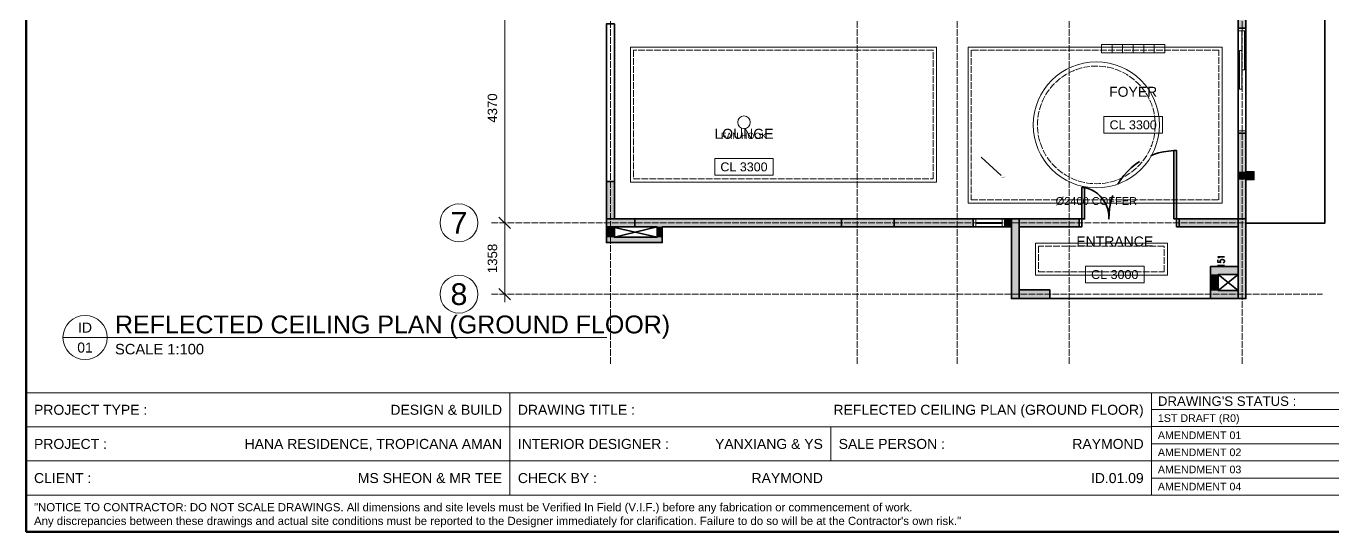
# Model space of a CAD drawing. Header units: millimetres. Extents: x 5 to 415, y 5 to 292.
# Drawn here: x 5 to 253.5, y 5 to 101.3 of the extents above; entities that cross this region are included whole.
import ezdxf
from ezdxf.enums import TextEntityAlignment as Align

# ---------------------------------------------------------------- set-up
doc = ezdxf.new("R2010")
doc.units = ezdxf.units.MM
doc.linetypes.add('DASHED', pattern=[1.524, 1.27, -0.254])
for name, color, linetype, lineweight in [('0-SHEET', 7, 'CONTINUOUS', 50), ('0-TITLE', 7, 'CONTINUOUS', 18), ('0-TITLE-TXT', 7, 'CONTINUOUS', 13), ('A-DOOR', 7, 'CONTINUOUS', 18), ('A-GRID', 8, 'DASHED', 13), ('A-GRID-TAG', 7, 'CONTINUOUS', 18), ('A-WALL', 250, 'CONTINUOUS', 35), ('A-WALL-FILL', 250, 'CONTINUOUS', 0), ('I-CEIL', 7, 'CONTINUOUS', 18), ('I-CEIL-COVE', 1, 'DASHED', 18), ('I-DIM', 5, 'CONTINUOUS', 13), ('I-NOTE', 1, 'CONTINUOUS', 13), ('I-ROOM', 7, 'CONTINUOUS', 13), ('I-TEXT', 7, 'CONTINUOUS', 13)]:
    doc.layers.add(name, color=color, linetype=linetype, lineweight=lineweight)
doc.styles.get("Standard").update_dxf_attribs({"font": 'arial.ttf'})

msp = doc.modelspace()

# ---------------------------------------------------------------- hatches: boundary and pattern name
at = {"layer": 'A-WALL-FILL', "true_color": 0x4d4d4d}
h = msp.add_hatch(color=7, dxfattribs=at)
h.dxf.hatch_style = 1
h.paths.add_polyline_path([(236.95, 106.79), (235.45, 106.79), (236.95, 100.89), (236.95, 106.79)])
h = msp.add_hatch(color=7, dxfattribs=at)
h.dxf.hatch_style = 1
h.paths.add_polyline_path([(235.45, 106.79), (236.95, 100.89), (235.45, 100.89), (235.45, 106.79)])
h = msp.add_hatch(color=7, dxfattribs=at)
h.dxf.hatch_style = 1
h.paths.add_polyline_path([(236.95, 80.89), (235.45, 80.89), (236.95, 73.59), (236.95, 80.89)])
h = msp.add_hatch(color=7, dxfattribs=at)
h.dxf.hatch_style = 1
h.paths.add_polyline_path([(235.45, 80.89), (236.95, 73.59), (235.45, 73.59), (235.45, 80.89)])
h = msp.add_hatch(color=7, dxfattribs=at)
h.dxf.hatch_style = 1
h.paths.add_polyline_path([(190.44, 72.59), (190.44, 72.51), (191.14, 72.61), (190.44, 72.59)])
h = msp.add_hatch(color=7, dxfattribs=at)
h.dxf.hatch_style = 1
h.paths.add_polyline_path([(190.44, 72.51), (191.14, 72.61), (191.14, 72.55), (190.44, 72.51)])
h = msp.add_hatch(color=7, dxfattribs=at)
h.dxf.hatch_style = 1
h.paths.add_polyline_path([(238.45, 73.59), (235.45, 73.59), (238.45, 72.09), (238.45, 73.59)])
h = msp.add_hatch(color=7, dxfattribs=at)
h.dxf.hatch_style = 1
h.paths.add_polyline_path([(235.45, 73.59), (238.45, 72.09), (235.45, 72.09), (235.45, 73.59)])
h = msp.add_hatch(color=7, dxfattribs=at)
h.dxf.hatch_style = 1
h.paths.add_polyline_path([(236.95, 72.09), (235.45, 72.09), (236.95, 64.59), (236.95, 72.09)])
h = msp.add_hatch(color=7, dxfattribs=at)
h.dxf.hatch_style = 1
h.paths.add_polyline_path([(235.45, 72.09), (236.95, 64.59), (235.45, 64.59), (235.45, 72.09)])
h = msp.add_hatch(color=7, dxfattribs=at)
h.dxf.hatch_style = 1
h.paths.add_polyline_path([(116.85, 71.73), (115.35, 71.73), (116.85, 64.59), (116.85, 71.73)])
h = msp.add_hatch(color=7, dxfattribs=at)
h.dxf.hatch_style = 1
h.paths.add_polyline_path([(115.35, 71.73), (116.85, 64.59), (115.35, 64.59), (115.35, 71.73)])
h = msp.add_hatch(color=7, dxfattribs=at)
h.dxf.hatch_style = 1
h.paths.add_polyline_path([(120.75, 64.59), (115.35, 64.59), (120.75, 63.09), (120.75, 64.59)])
h = msp.add_hatch(color=7, dxfattribs=at)
h.dxf.hatch_style = 1
h.paths.add_polyline_path([(115.35, 64.59), (120.75, 63.09), (115.35, 63.09), (115.35, 64.59)])
h = msp.add_hatch(color=7, dxfattribs=at)
h.dxf.hatch_style = 1
h.paths.add_polyline_path([(116.85, 63.09), (115.35, 63.09), (116.85, 61.09), (116.85, 63.09)])
h = msp.add_hatch(color=7, dxfattribs=at)
h.dxf.hatch_style = 1
h.paths.add_polyline_path([(115.35, 63.09), (116.85, 61.09), (115.35, 61.09), (115.35, 63.09)])
h = msp.add_hatch(color=7, dxfattribs=at)
h.dxf.hatch_style = 1
h.paths.add_polyline_path([(185.1, 64.59), (120.75, 64.59), (185.1, 63.09), (185.1, 64.59)])
h = msp.add_hatch(color=7, dxfattribs=at)
h.dxf.hatch_style = 1
h.paths.add_polyline_path([(120.75, 64.59), (185.1, 63.09), (120.75, 63.09), (120.75, 64.59)])
h = msp.add_hatch(color=7, dxfattribs=at)
h.dxf.hatch_style = 1
h.paths.add_polyline_path([(125.97, 63.09), (124.97, 63.09), (125.97, 61.09), (125.97, 63.09)])
h = msp.add_hatch(color=7, dxfattribs=at)
h.dxf.hatch_style = 1
h.paths.add_polyline_path([(124.97, 63.09), (125.97, 61.09), (124.97, 61.09), (124.97, 63.09)])
h = msp.add_hatch(color=7, dxfattribs=at)
h.dxf.hatch_style = 1
h.paths.add_polyline_path([(170.04, 64.59), (160.04, 64.59), (170.04, 63.09), (170.04, 64.59)])
h = msp.add_hatch(color=7, dxfattribs=at)
h.dxf.hatch_style = 1
h.paths.add_polyline_path([(160.04, 64.59), (170.04, 63.09), (160.04, 63.09), (160.04, 64.59)])
h = msp.add_hatch(color=7, dxfattribs=at)
h.dxf.hatch_style = 1
h.paths.add_polyline_path([(192.34, 64.59), (191.1, 64.59), (192.34, 63.09), (192.34, 64.59)])
h = msp.add_hatch(color=7, dxfattribs=at)
h.dxf.hatch_style = 1
h.paths.add_polyline_path([(191.1, 64.59), (192.34, 63.09), (191.1, 63.09), (191.1, 64.59)])
h = msp.add_hatch(color=7, dxfattribs=at)
h.dxf.hatch_style = 1
h.paths.add_polyline_path([(193.84, 64.59), (192.34, 64.59), (193.84, 49.44), (193.84, 64.59)])
h = msp.add_hatch(color=7, dxfattribs=at)
h.dxf.hatch_style = 1
h.paths.add_polyline_path([(192.34, 64.59), (193.84, 49.44), (192.34, 49.44), (192.34, 64.59)])
h = msp.add_hatch(color=7, dxfattribs=at)
h.dxf.hatch_style = 1
h.paths.add_polyline_path([(205.25, 64.59), (193.84, 64.59), (205.25, 63.09), (205.25, 64.59)])
h = msp.add_hatch(color=7, dxfattribs=at)
h.dxf.hatch_style = 1
h.paths.add_polyline_path([(193.84, 64.59), (205.25, 63.09), (193.84, 63.09), (193.84, 64.59)])
h = msp.add_hatch(color=7, dxfattribs=at)
h.dxf.hatch_style = 1
h.paths.add_polyline_path([(235.45, 64.59), (224.25, 64.59), (235.45, 63.09), (235.45, 64.59)])
h = msp.add_hatch(color=7, dxfattribs=at)
h.dxf.hatch_style = 1
h.paths.add_polyline_path([(224.25, 64.59), (235.45, 63.09), (224.25, 63.09), (224.25, 64.59)])
h = msp.add_hatch(color=7, dxfattribs=at)
h.dxf.hatch_style = 1
h.paths.add_polyline_path([(236.95, 64.59), (235.45, 64.59), (236.95, 49.44), (236.95, 64.59)])
h = msp.add_hatch(color=7, dxfattribs=at)
h.dxf.hatch_style = 1
h.paths.add_polyline_path([(235.45, 64.59), (236.95, 49.44), (235.45, 49.44), (235.45, 64.59)])
h = msp.add_hatch(color=7, dxfattribs=at)
h.dxf.hatch_style = 1
h.paths.add_polyline_path([(125.97, 61.09), (115.35, 61.09), (125.97, 60.09), (125.97, 61.09)])
h = msp.add_hatch(color=7, dxfattribs=at)
h.dxf.hatch_style = 1
h.paths.add_polyline_path([(115.35, 61.09), (125.97, 60.09), (115.35, 60.09), (115.35, 61.09)])
h = msp.add_hatch(color=7, dxfattribs=at)
h.dxf.hatch_style = 1
h.paths.add_polyline_path([(235.45, 55.53), (230.19, 55.53), (235.45, 54.03), (235.45, 55.53)])
h = msp.add_hatch(color=7, dxfattribs=at)
h.dxf.hatch_style = 1
h.paths.add_polyline_path([(230.19, 55.53), (235.45, 54.03), (230.19, 54.03), (230.19, 55.53)])
h = msp.add_hatch(color=7, dxfattribs=at)
h.dxf.hatch_style = 1
h.paths.add_polyline_path([(231.69, 54.03), (230.19, 54.03), (231.69, 50.94), (231.69, 54.03)])
h = msp.add_hatch(color=7, dxfattribs=at)
h.dxf.hatch_style = 1
h.paths.add_polyline_path([(230.19, 54.03), (231.69, 50.94), (230.19, 50.94), (230.19, 54.03)])
h = msp.add_hatch(color=7, dxfattribs=at)
h.dxf.hatch_style = 1
h.paths.add_polyline_path([(199.64, 51.1), (193.84, 51.1), (199.64, 49.44), (199.64, 51.1)])
h = msp.add_hatch(color=7, dxfattribs=at)
h.dxf.hatch_style = 1
h.paths.add_polyline_path([(193.84, 51.1), (199.64, 49.44), (193.84, 49.44), (193.84, 51.1)])
h = msp.add_hatch(color=7, dxfattribs=at)
h.dxf.hatch_style = 1
h.paths.add_polyline_path([(235.45, 50.94), (230.19, 50.94), (235.45, 49.44), (235.45, 50.94)])
h = msp.add_hatch(color=7, dxfattribs=at)
h.dxf.hatch_style = 1
h.paths.add_polyline_path([(230.19, 50.94), (235.45, 49.44), (230.19, 49.44), (230.19, 50.94)])

# ---------------------------------------------------------------- linework, layer by layer
at = {"layer": '0-SHEET'}
msp.add_lwpolyline([(5, 5), (415, 5), (415, 292), (5, 292)], close=True, dxfattribs=at)
at = {"layer": '0-TITLE'}
for p, q in [((5, 31.5), (415, 31.5)), ((97, 12), (97, 31.5)), ((219, 12), (219, 31.5)), ((219, 28.3), (287, 28.3)), ((5, 25), (219, 25)), ((158, 18.5), (158, 25)), ((219, 25.04), (287, 25.04)), ((219, 21.78), (287, 21.78)), ((5, 18.5), (219, 18.5)), ((219, 18.52), (287, 18.52)), ((219, 15.26), (287, 15.26)), ((5, 12), (415, 12))]:
    msp.add_line(p, q, dxfattribs=at)
at = {"layer": 'A-DOOR'}
for points in [[(235.45, 100.89), (236.95, 100.89), (236.95, 100.39), (235.45, 100.39), (235.45, 100.89)], [(235.45, 100.89), (235.45, 80.89), (236.95, 80.89), (236.95, 100.89), (235.45, 100.89)], [(236.69, 100.39), (236.69, 93.01), (236.19, 93.01), (236.19, 100.39), (236.69, 100.39)], [(236.19, 96.69), (236.19, 89.33), (235.69, 89.33), (235.69, 96.69), (236.19, 96.69)], [(235.45, 81.39), (235.45, 80.89), (236.95, 80.89), (236.95, 81.39), (235.45, 81.39)], [(191.1, 63.09), (185.1, 63.09), (185.1, 64.59), (191.1, 64.59), (191.1, 63.09)], [(185.1, 63.09), (185.6, 63.09), (185.6, 64.59), (185.1, 64.59), (185.1, 63.09)], [(185.6, 63.93), (190.6, 63.93)], [(185.6, 63.73), (190.6, 63.73)], [(190.6, 63.09), (191.1, 63.09), (191.1, 64.59), (190.6, 64.59), (190.6, 63.09)]]:
    msp.add_lwpolyline(points, dxfattribs=at)
at = {"layer": 'A-GRID'}
for p, q in [((116.1, 37), (116.1, 272)), ((163.04, 37), (163.04, 272)), ((182.04, 37), (182.04, 272)), ((203.34, 37), (203.34, 272)), ((236.2, 37), (236.2, 272)), ((93.5, 63.85), (251.5, 63.85)), ((93.5, 50.27), (251.5, 50.27))]:
    msp.add_line(p, q, dxfattribs=at)
at = {"layer": 'A-GRID-TAG'}
for centre in [(87.3, 63.85), (87.3, 50.27)]:
    msp.add_circle(centre, 3.6, dxfattribs=at)
at = {"layer": 'A-WALL'}
for points in [[(235.45, 100.89), (235.45, 106.79), (234.15, 106.79), (234.15, 108.29), (235.45, 108.29), (235.45, 138.06), (236.95, 138.06), (236.95, 100.89), (235.45, 100.89)], [(236.95, 73.59), (236.95, 111.39), (251.95, 111.39), (251.95, 63.79), (236.95, 63.79), (236.95, 72.09)], [(115.35, 71.73), (116.85, 71.73), (116.85, 101.73), (115.35, 101.73), (115.35, 71.73)], [(235.45, 80.89), (236.95, 80.89), (236.95, 100.89), (235.45, 100.89), (235.45, 80.89)], [(235.45, 64.59), (235.45, 80.89), (236.95, 80.89), (236.95, 73.59), (238.45, 73.59), (238.45, 72.09), (236.95, 72.09), (236.95, 64.59), (236.95, 49.44), (230.19, 49.44), (230.19, 55.53), (235.45, 55.53), (235.45, 63.09), (230.19, 63.09), (224.25, 63.09), (224.25, 64.59), (235.45, 64.59)], [(223.25, 77.59), (222.25, 77.51), (221.27, 77.37), (220.31, 77.15), (219.35, 76.85), (218.83, 76.63)], [(223.25, 64.59), (223.75, 64.59), (223.75, 77.59), (223.25, 77.59), (223.25, 64.59)], [(186.58, 76.35), (190.42, 72.89)], [(216.71, 75.53), (216.69, 75.53), (215.87, 74.95), (215.11, 74.31), (214.41, 73.63), (213.75, 72.87), (213.15, 72.07), (212.61, 71.23), (212.61, 71.21)], [(185.1, 64.59), (116.85, 64.59), (116.85, 71.73), (115.35, 71.73), (115.35, 64.59), (115.35, 60.09), (125.97, 60.09), (125.97, 63.09), (185.1, 63.09), (185.1, 64.59)], [(205.75, 64.59), (206.25, 64.59), (206.25, 70.59), (205.75, 70.59), (205.75, 64.59)], [(211.61, 69.03), (211.43, 68.51), (211.19, 67.55), (211.01, 66.57), (210.91, 65.57), (210.89, 64.59), (210.89, 65.27), (210.79, 65.95), (210.61, 66.61), (210.37, 67.25), (210.05, 67.87), (209.67, 68.43), (209.21, 68.95), (208.71, 69.41), (208.15, 69.81), (207.55, 70.13), (206.91, 70.39), (206.25, 70.59)], [(120.75, 63.09), (120.75, 64.59), (115.35, 64.59), (115.35, 63.09), (120.75, 63.09)], [(124.97, 63.09), (124.97, 61.09), (116.85, 61.09), (116.85, 63.09), (124.97, 63.09)], [(116.85, 61.09), (124.97, 63.09)], [(116.85, 62.97), (124.97, 61.09)], [(160.04, 64.59), (170.04, 64.59), (170.04, 63.09), (160.04, 63.09), (160.04, 64.59)], [(191.1, 64.59), (191.1, 63.09), (185.1, 63.09), (185.1, 64.59), (191.1, 64.59)], [(192.34, 63.09), (191.1, 63.09), (191.1, 64.59), (205.25, 64.59), (205.25, 63.09), (193.84, 63.09)], [(192.34, 64.59), (192.34, 49.44), (193.84, 49.44), (193.84, 64.59), (192.34, 64.59)], [(205.25, 63.09), (193.84, 63.09), (193.84, 51.1), (199.64, 51.1), (199.64, 49.44), (193.84, 49.44), (192.34, 49.44), (192.34, 63.09)], [(205.25, 63.09), (205.25, 64.59), (205.75, 64.59), (205.75, 63.09), (205.25, 63.09)], [(206.25, 64.59), (205.25, 64.59)], [(205.25, 63.09), (205.75, 63.09)], [(224.25, 64.59), (223.25, 64.59)], [(223.75, 63.09), (223.75, 64.59), (224.25, 64.59), (224.25, 63.09), (223.75, 63.09)], [(223.75, 63.09), (224.25, 63.09)], [(235.45, 64.59), (235.45, 49.44), (236.95, 49.44), (236.95, 64.59), (235.45, 64.59)], [(231.87, 57.15), (231.81, 57.23), (231.63, 57.37), (232.87, 57.37)], [(231.63, 56.79), (231.63, 56.33), (232.17, 56.29), (232.11, 56.33), (232.05, 56.47), (232.05, 56.61), (232.11, 56.73), (232.23, 56.83), (232.39, 56.87), (232.51, 56.87), (232.69, 56.83), (232.81, 56.73), (232.87, 56.61), (232.87, 56.47), (232.81, 56.33), (232.75, 56.29), (232.63, 56.25)], [(231.87, 55.53), (231.81, 55.63), (231.63, 55.75), (232.87, 55.75)], [(235.45, 54.03), (231.69, 50.94), (231.69, 54.03), (235.45, 54.03), (235.45, 50.94), (231.69, 50.94)], [(235.45, 50.94), (231.69, 54.03)], [(199.64, 49.44), (230.19, 49.44)]]:
    msp.add_lwpolyline(points, dxfattribs=at)
at = {"layer": 'I-CEIL', "color": 3}
for p, q in [((211.5, 96.2), (211.5, 97.8)), ((213.5, 96.2), (213.5, 97.8)), ((215.5, 96.2), (215.5, 97.8)), ((217.5, 96.2), (217.5, 97.8)), ((219.5, 96.2), (219.5, 97.8))]:
    msp.add_line(p, q, dxfattribs=at)
at = {"layer": 'I-CEIL'}
for points in [[(119.9, 71.6), (178.1, 71.6), (178.1, 97.3), (119.9, 97.3)], [(184.1, 67.6), (232.4, 67.6), (232.4, 97.3), (184.1, 97.3)], [(196.9, 53.9), (222, 53.9), (222, 60), (196.9, 60)]]:
    msp.add_lwpolyline(points, close=True, dxfattribs=at)
at = {"layer": 'I-CEIL', "color": 3}
msp.add_lwpolyline([(209.5, 96.2), (221.5, 96.2), (221.5, 97.8), (209.5, 97.8)], close=True, dxfattribs=at)
at = {"layer": 'I-CEIL'}
for centre, radius in [((208.5, 82.5), 12), ((141.5, 83), 1.2)]:
    msp.add_circle(centre, radius, dxfattribs=at)
at = {"layer": 'I-CEIL-COVE', "color": 1}
for points in [[(120.5, 72.2), (177.5, 72.2), (177.5, 96.7), (120.5, 96.7)], [(184.7, 68.2), (231.8, 68.2), (231.8, 96.7), (184.7, 96.7)], [(197.5, 54.5), (221.4, 54.5), (221.4, 59.4), (197.5, 59.4)]]:
    msp.add_lwpolyline(points, close=True, dxfattribs=at)
msp.add_circle((208.5, 82.5), 11.2, dxfattribs=at)
at = {"layer": 'I-DIM'}
for p, q in [((96, 62.35), (96, 109.05)), ((97.1, 62.75), (94.9, 64.95)), ((97.1, 62.75), (94.9, 64.95)), ((96, 48.77), (96, 65.35)), ((97.1, 49.17), (94.9, 51.37))]:
    msp.add_line(p, q, dxfattribs=at)
at = {"layer": 'I-NOTE', "color": 1}
for points in [[(209.93, 80.9), (221.07, 80.9), (221.07, 84.1), (209.93, 84.1)], [(135.93, 72.9), (147.07, 72.9), (147.07, 76.1), (135.93, 76.1)], [(206.43, 52.4), (217.57, 52.4), (217.57, 55.6), (206.43, 55.6)]]:
    msp.add_lwpolyline(points, close=True, dxfattribs=at)
at = {"layer": 'I-TEXT'}
for p, q in [((12, 42), (20.4, 42)), ((20.4, 42), (115.4, 42))]:
    msp.add_line(p, q, dxfattribs=at)
msp.add_circle((16.2, 42), 4.2, dxfattribs=at)

# ---------------------------------------------------------------- texts
at = {"layer": '0-TITLE-TXT'}
for s, height, p in [("DRAWING'S STATUS :", 1.8, (220.2, 29.9)), ('PROJECT TYPE :', 1.9, (6.5, 28.25)), ('DRAWING TITLE :', 1.9, (98.5, 28.25)), ('1ST DRAFT (R0)', 1.45, (220.2, 26.67)), ('PROJECT :', 1.9, (6.5, 21.75)), ('INTERIOR DESIGNER :', 1.9, (98.5, 21.75)), ('SALE PERSON :', 1.9, (159.5, 21.75)), ('AMENDMENT 01', 1.45, (220.2, 23.41)), ('AMENDMENT 02', 1.45, (220.2, 20.15)), ('AMENDMENT 03', 1.45, (220.2, 16.89)), ('CLIENT :', 1.9, (6.5, 15.25)), ('CHECK BY :', 1.9, (98.5, 15.25)), ('AMENDMENT 04', 1.45, (220.2, 13.63)), ('"NOTICE TO CONTRACTOR: DO NOT SCALE DRAWINGS. All dimensions and site levels must be Verified In Field (V.I.F.) before any fabrication or commencement of work.', 1.55, (6.5, 9.7)), ('Any discrepancies between these drawings and actual site conditions must be reported to the Designer immediately for clarification. Failure to do so will be at the Contractor\'s own risk."', 1.55, (6.5, 7.1))]:
    msp.add_text(s, height=height, dxfattribs=at).set_placement(p, align=Align.MIDDLE_LEFT)
for s, p in [('DESIGN & BUILD', (95.5, 28.25)), ('REFLECTED CEILING PLAN (GROUND FLOOR)', (217.5, 28.25)), ('HANA RESIDENCE, TROPICANA AMAN', (95.5, 21.75)), ('YANXIANG & YS', (156.5, 21.75)), ('RAYMOND', (217.5, 21.75)), ('MS SHEON & MR TEE', (95.5, 15.25)), ('RAYMOND', (156.5, 15.25)), ('ID.01.09', (217.5, 15.25))]:
    msp.add_text(s, height=1.9, dxfattribs=at).set_placement(p, align=Align.MIDDLE_RIGHT)
at = {"layer": 'A-GRID-TAG'}
for s, p in [('7', (87.3, 63.85)), ('8', (87.3, 50.27))]:
    msp.add_text(s, height=4.14, dxfattribs=at).set_placement(p, align=Align.MIDDLE_CENTER)
at = {"layer": 'I-DIM'}
for s, p in [('4370', (95.1, 85.7)), ('1358', (95.1, 57.06))]:
    msp.add_text(s, height=1.8, rotation=90, dxfattribs=at).set_placement(p, align=Align.BOTTOM_CENTER)
at = {"layer": 'I-NOTE', "color": 1}
for s, height, p in [('CL 3300', 1.7, (215.5, 82.5)), ('FAN HOOK', 1.2, (141.5, 80.4)), ('CL 3300', 1.7, (141.5, 74.5)), ('Ø2400 COFFER', 1.5, (208.5, 68)), ('CL 3000', 1.7, (212, 54))]:
    msp.add_text(s, height=height, dxfattribs=at).set_placement(p, align=Align.MIDDLE_CENTER)
at = {"layer": 'I-ROOM'}
for s, p in [('FOYER', (215.5, 88.8)), ('LOUNGE', (141.5, 80.8)), ('ENTRANCE', (212, 60.3))]:
    msp.add_text(s, height=1.9, dxfattribs=at).set_placement(p, align=Align.MIDDLE_CENTER)
at = {"layer": 'I-TEXT'}
for s, p in [('ID', (16.2, 43.9)), ('01', (16.2, 40.1))]:
    msp.add_text(s, height=1.9, dxfattribs=at).set_placement(p, align=Align.MIDDLE_CENTER)
for s, height, p in [('REFLECTED CEILING PLAN (GROUND FLOOR)', 3.4, (21.9, 42.8)), ('SCALE 1:100', 2, (21.9, 38.8))]:
    msp.add_text(s, height=height, dxfattribs=at).set_placement(p)

doc.saveas('drawing.dxf')
